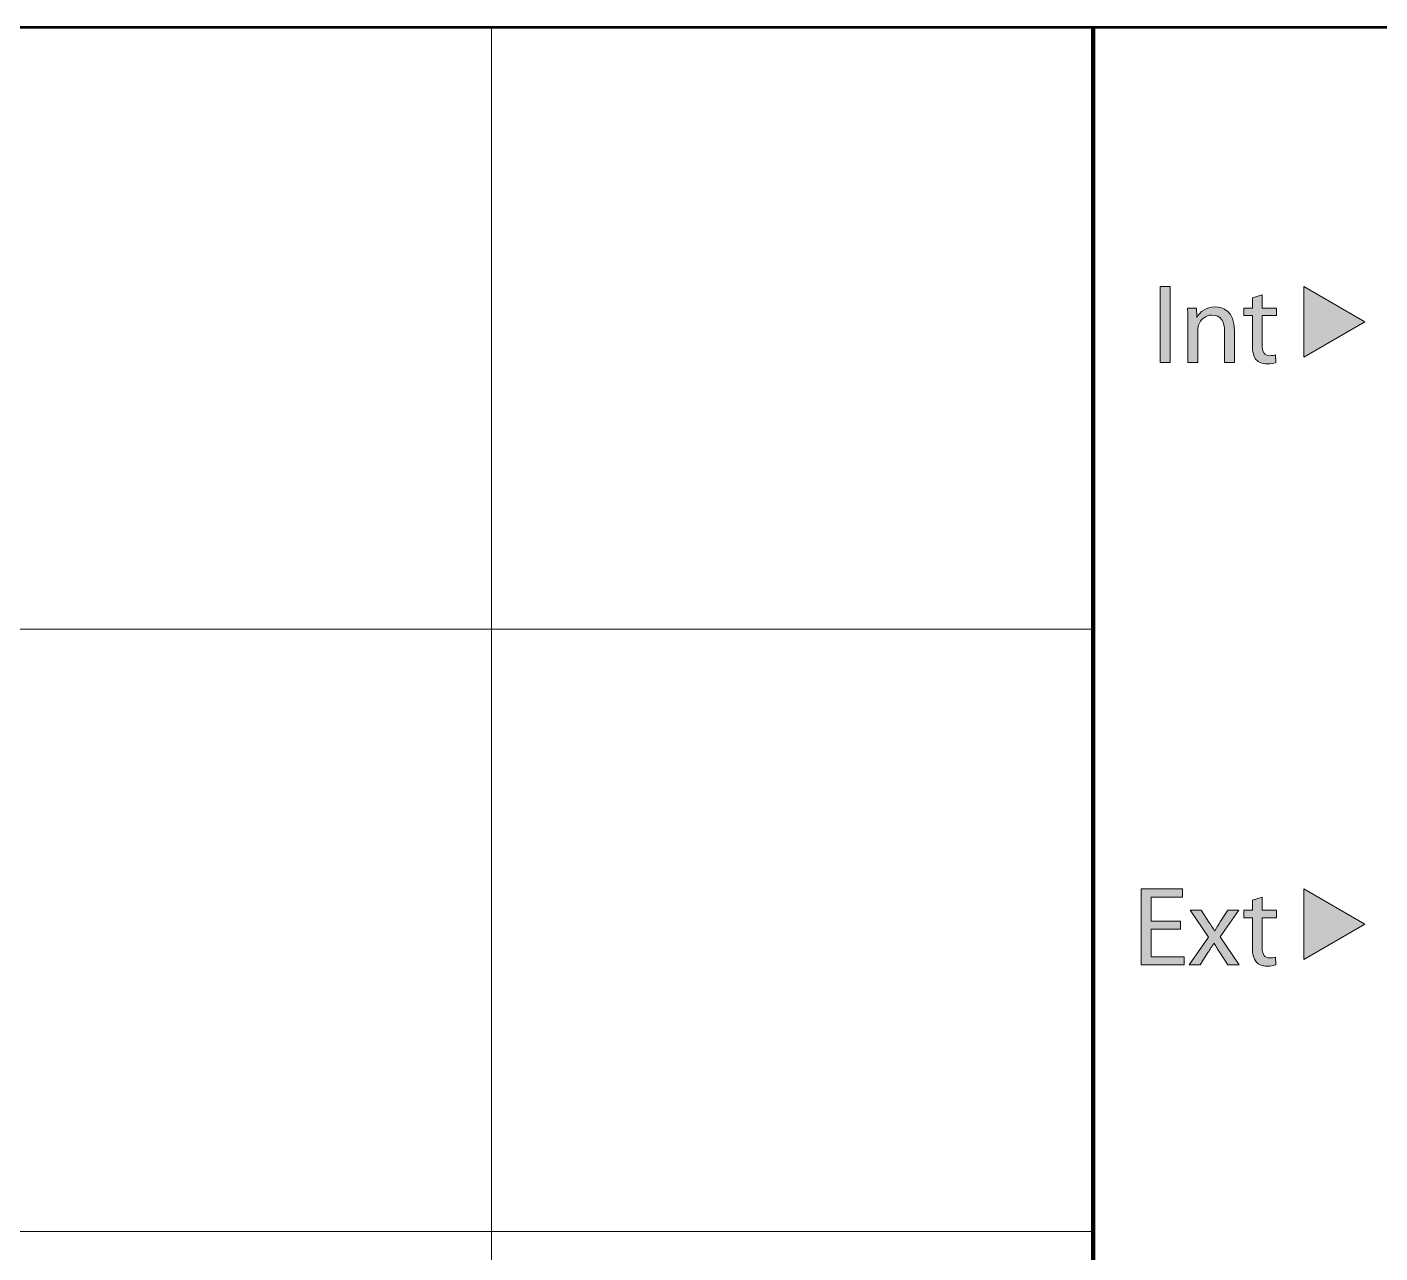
# Model space of a CAD drawing. Header units: inches. Extents: x 1 to 361, y -269 to -21.
# Drawn here: x 191.66 to 227.6, y -173.57 to -141 of the extents above; entities that cross this region are included whole.
import ezdxf

# ---------------------------------------------------------------- set-up
doc = ezdxf.new("R2010")
doc.units = ezdxf.units.IN
doc.header["$MEASUREMENT"] = 0
doc.layers.add('Layer 1', color=7, linetype='Continuous')

# ---------------------------------------------------------------- blocks, each defined once
blk = doc.blocks.new('block 32')
at = {"layer": 'Layer 1'}
h = blk.add_hatch(color=7, dxfattribs=at)
h.dxf.hatch_style = 2
h.paths.add_polyline_path([(222.025, -147.896), (222.025, -149.916), (221.761, -149.916), (221.761, -147.896)])
h = blk.add_hatch(color=7, dxfattribs=at)
h.dxf.hatch_style = 2
h.paths.add_polyline_path([(225.577, -149.771), (225.577, -147.895), (227.202, -148.833)])
h = blk.add_hatch(color=7, dxfattribs=at)
h.dxf.hatch_style = 2
edge = h.paths.add_edge_path()
edge.add_spline(control_points=[(224.472, -148.117), (224.472, -148.117), (224.472, -148.465), (224.472, -148.465), (224.472, -148.465), (224.85, -148.465), (224.85, -148.465), (224.85, -148.465), (224.85, -148.666), (224.85, -148.666), (224.85, -148.666), (224.472, -148.666), (224.472, -148.666), (224.472, -148.666), (224.472, -149.449), (224.472, -149.449), (224.472, -149.629), (224.523, -149.731), (224.67, -149.731), (224.741, -149.731), (224.784, -149.725), (224.823, -149.712), (224.823, -149.712), (224.835, -149.914), (224.835, -149.914), (224.784, -149.931), (224.703, -149.949), (224.601, -149.949), (224.478, -149.949), (224.379, -149.907), (224.316, -149.838), (224.244, -149.757), (224.214, -149.629), (224.214, -149.458), (224.214, -149.458), (224.214, -148.666), (224.214, -148.666), (224.214, -148.666), (223.989, -148.666), (223.989, -148.666), (223.989, -148.666), (223.989, -148.465), (223.989, -148.465), (223.989, -148.465), (224.214, -148.465), (224.214, -148.465), (224.214, -148.465), (224.214, -148.195), (224.214, -148.195), (224.214, -148.195), (224.472, -148.117), (224.472, -148.117)], knot_values=[0, 0, 0, 0, 1, 1, 1, 2, 2, 2, 3, 3, 3, 4, 4, 4, 5, 5, 5, 6, 6, 6, 7, 7, 7, 8, 8, 8, 9, 9, 9, 10, 10, 10, 11, 11, 11, 12, 12, 12, 13, 13, 13, 14, 14, 14, 15, 15, 15, 16, 16, 16, 17, 17, 17, 17], degree=3, periodic=1)
h = blk.add_hatch(color=7, dxfattribs=at)
h.dxf.hatch_style = 2
edge = h.paths.add_edge_path()
edge.add_spline(control_points=[(222.502, -148.858), (222.502, -148.705), (222.499, -148.585), (222.49, -148.465), (222.49, -148.465), (222.724, -148.465), (222.724, -148.465), (222.724, -148.465), (222.739, -148.705), (222.739, -148.705), (222.739, -148.705), (222.745, -148.705), (222.745, -148.705), (222.817, -148.57), (222.984, -148.435), (223.225, -148.435), (223.425, -148.435), (223.738, -148.555), (223.738, -149.053), (223.738, -149.053), (223.738, -149.916), (223.738, -149.916), (223.738, -149.916), (223.474, -149.916), (223.474, -149.916), (223.474, -149.916), (223.474, -149.08), (223.474, -149.08), (223.474, -148.846), (223.387, -148.651), (223.137, -148.651), (222.967, -148.651), (222.832, -148.774), (222.784, -148.921), (222.772, -148.954), (222.766, -148.999), (222.766, -149.044), (222.766, -149.044), (222.766, -149.916), (222.766, -149.916), (222.766, -149.916), (222.502, -149.916), (222.502, -149.916), (222.502, -149.916), (222.502, -148.858), (222.502, -148.858)], knot_values=[0, 0, 0, 0, 1, 1, 1, 2, 2, 2, 3, 3, 3, 4, 4, 4, 5, 5, 5, 6, 6, 6, 7, 7, 7, 8, 8, 8, 9, 9, 9, 10, 10, 10, 11, 11, 11, 12, 12, 12, 13, 13, 13, 14, 14, 14, 15, 15, 15, 15], degree=3, periodic=1)
at = {"layer": 'Layer 1', "lineweight": 0}
for points in [[(222.025, -147.896), (222.025, -149.916), (221.761, -149.916), (221.761, -147.896), (222.025, -147.896)], [(225.577, -149.771), (225.577, -147.895), (227.202, -148.833), (225.577, -149.771)]]:
    blk.add_lwpolyline(points, dxfattribs=at)
for points, knots in [([(224.472, -148.117), (224.472, -148.117), (224.472, -148.465), (224.472, -148.465), (224.472, -148.465), (224.85, -148.465), (224.85, -148.465), (224.85, -148.465), (224.85, -148.666), (224.85, -148.666), (224.85, -148.666), (224.472, -148.666), (224.472, -148.666), (224.472, -148.666), (224.472, -149.449), (224.472, -149.449), (224.472, -149.629), (224.523, -149.731), (224.67, -149.731), (224.741, -149.731), (224.784, -149.725), (224.823, -149.712), (224.823, -149.712), (224.835, -149.914), (224.835, -149.914), (224.784, -149.931), (224.703, -149.949), (224.601, -149.949), (224.478, -149.949), (224.379, -149.907), (224.316, -149.838), (224.244, -149.757), (224.214, -149.629), (224.214, -149.458), (224.214, -149.458), (224.214, -148.666), (224.214, -148.666), (224.214, -148.666), (223.989, -148.666), (223.989, -148.666), (223.989, -148.666), (223.989, -148.465), (223.989, -148.465), (223.989, -148.465), (224.214, -148.465), (224.214, -148.465), (224.214, -148.465), (224.214, -148.195), (224.214, -148.195), (224.214, -148.195), (224.472, -148.117), (224.472, -148.117)], [0, 0, 0, 0, 1, 1, 1, 2, 2, 2, 3, 3, 3, 4, 4, 4, 5, 5, 5, 6, 6, 6, 7, 7, 7, 8, 8, 8, 9, 9, 9, 10, 10, 10, 11, 11, 11, 12, 12, 12, 13, 13, 13, 14, 14, 14, 15, 15, 15, 16, 16, 16, 17, 17, 17, 17]), ([(222.502, -148.858), (222.502, -148.705), (222.499, -148.585), (222.49, -148.465), (222.49, -148.465), (222.724, -148.465), (222.724, -148.465), (222.724, -148.465), (222.739, -148.705), (222.739, -148.705), (222.739, -148.705), (222.745, -148.705), (222.745, -148.705), (222.817, -148.57), (222.984, -148.435), (223.225, -148.435), (223.425, -148.435), (223.738, -148.555), (223.738, -149.053), (223.738, -149.053), (223.738, -149.916), (223.738, -149.916), (223.738, -149.916), (223.474, -149.916), (223.474, -149.916), (223.474, -149.916), (223.474, -149.08), (223.474, -149.08), (223.474, -148.846), (223.387, -148.651), (223.137, -148.651), (222.967, -148.651), (222.832, -148.774), (222.784, -148.921), (222.772, -148.954), (222.766, -148.999), (222.766, -149.044), (222.766, -149.044), (222.766, -149.916), (222.766, -149.916), (222.766, -149.916), (222.502, -149.916), (222.502, -149.916), (222.502, -149.916), (222.502, -148.858), (222.502, -148.858)], [0, 0, 0, 0, 1, 1, 1, 2, 2, 2, 3, 3, 3, 4, 4, 4, 5, 5, 5, 6, 6, 6, 7, 7, 7, 8, 8, 8, 9, 9, 9, 10, 10, 10, 11, 11, 11, 12, 12, 12, 13, 13, 13, 14, 14, 14, 15, 15, 15, 15])]:
    blk.add_open_spline(points, degree=3, knots=knots, dxfattribs=at)
blk = doc.blocks.new('block 37')
at = {"layer": 'Layer 1'}
h = blk.add_hatch(color=7, dxfattribs=at)
h.dxf.hatch_style = 2
h.paths.add_polyline_path([(222.304, -164.969), (221.522, -164.969), (221.522, -165.698), (222.397, -165.698), (222.397, -165.916), (221.258, -165.916), (221.258, -163.896), (222.353, -163.896), (222.353, -164.115), (221.522, -164.115), (221.522, -164.753), (222.304, -164.753)])
h = blk.add_hatch(color=7, dxfattribs=at)
h.dxf.hatch_style = 2
edge = h.paths.add_edge_path()
edge.add_spline(control_points=[(224.473, -164.117), (224.473, -164.117), (224.473, -164.465), (224.473, -164.465), (224.473, -164.465), (224.85, -164.465), (224.85, -164.465), (224.85, -164.465), (224.85, -164.666), (224.85, -164.666), (224.85, -164.666), (224.473, -164.666), (224.473, -164.666), (224.473, -164.666), (224.473, -165.449), (224.473, -165.449), (224.473, -165.629), (224.524, -165.731), (224.671, -165.731), (224.742, -165.731), (224.784, -165.725), (224.823, -165.713), (224.823, -165.713), (224.835, -165.914), (224.835, -165.914), (224.784, -165.931), (224.704, -165.949), (224.602, -165.949), (224.478, -165.949), (224.38, -165.908), (224.316, -165.838), (224.245, -165.757), (224.214, -165.629), (224.214, -165.458), (224.214, -165.458), (224.214, -164.666), (224.214, -164.666), (224.214, -164.666), (223.99, -164.666), (223.99, -164.666), (223.99, -164.666), (223.99, -164.465), (223.99, -164.465), (223.99, -164.465), (224.214, -164.465), (224.214, -164.465), (224.214, -164.465), (224.214, -164.195), (224.214, -164.195), (224.214, -164.195), (224.473, -164.117), (224.473, -164.117)], knot_values=[0, 0, 0, 0, 1, 1, 1, 2, 2, 2, 3, 3, 3, 4, 4, 4, 5, 5, 5, 6, 6, 6, 7, 7, 7, 8, 8, 8, 9, 9, 9, 10, 10, 10, 11, 11, 11, 12, 12, 12, 13, 13, 13, 14, 14, 14, 15, 15, 15, 16, 16, 16, 17, 17, 17, 17], degree=3, periodic=1)
h = blk.add_hatch(color=7, dxfattribs=at)
h.dxf.hatch_style = 2
h.paths.add_polyline_path([(225.577, -165.771), (225.577, -163.895), (227.202, -164.833)])
h = blk.add_hatch(color=7, dxfattribs=at)
h.dxf.hatch_style = 2
edge = h.paths.add_edge_path()
edge.add_spline(control_points=[(222.85, -164.465), (222.85, -164.465), (223.057, -164.777), (223.057, -164.777), (223.114, -164.858), (223.159, -164.93), (223.207, -165.011), (223.207, -165.011), (223.213, -165.011), (223.213, -165.011), (223.261, -164.927), (223.309, -164.852), (223.36, -164.774), (223.36, -164.774), (223.561, -164.465), (223.561, -164.465), (223.561, -164.465), (223.849, -164.465), (223.849, -164.465), (223.849, -164.465), (223.354, -165.167), (223.354, -165.167), (223.354, -165.167), (223.861, -165.916), (223.861, -165.916), (223.861, -165.916), (223.564, -165.916), (223.564, -165.916), (223.564, -165.916), (223.348, -165.59), (223.348, -165.59), (223.291, -165.506), (223.243, -165.425), (223.192, -165.338), (223.192, -165.338), (223.186, -165.338), (223.186, -165.338), (223.138, -165.425), (223.09, -165.503), (223.033, -165.59), (223.033, -165.59), (222.823, -165.916), (222.823, -165.916), (222.823, -165.916), (222.532, -165.916), (222.532, -165.916), (222.532, -165.916), (223.048, -165.176), (223.048, -165.176), (223.048, -165.176), (222.557, -164.465), (222.557, -164.465), (222.557, -164.465), (222.85, -164.465), (222.85, -164.465)], knot_values=[0, 0, 0, 0, 1, 1, 1, 2, 2, 2, 3, 3, 3, 4, 4, 4, 5, 5, 5, 6, 6, 6, 7, 7, 7, 8, 8, 8, 9, 9, 9, 10, 10, 10, 11, 11, 11, 12, 12, 12, 13, 13, 13, 14, 14, 14, 15, 15, 15, 16, 16, 16, 17, 17, 17, 18, 18, 18, 18], degree=3, periodic=1)
at = {"layer": 'Layer 1', "lineweight": 0}
for points in [[(222.304, -164.969), (221.522, -164.969), (221.522, -165.698), (222.397, -165.698), (222.397, -165.916), (221.258, -165.916), (221.258, -163.896), (222.353, -163.896), (222.353, -164.115), (221.522, -164.115), (221.522, -164.753), (222.304, -164.753), (222.304, -164.969)], [(225.577, -165.771), (225.577, -163.895), (227.202, -164.833), (225.577, -165.771)]]:
    blk.add_lwpolyline(points, dxfattribs=at)
for points, knots in [([(224.473, -164.117), (224.473, -164.117), (224.473, -164.465), (224.473, -164.465), (224.473, -164.465), (224.85, -164.465), (224.85, -164.465), (224.85, -164.465), (224.85, -164.666), (224.85, -164.666), (224.85, -164.666), (224.473, -164.666), (224.473, -164.666), (224.473, -164.666), (224.473, -165.449), (224.473, -165.449), (224.473, -165.629), (224.524, -165.731), (224.671, -165.731), (224.742, -165.731), (224.784, -165.725), (224.823, -165.713), (224.823, -165.713), (224.835, -165.914), (224.835, -165.914), (224.784, -165.931), (224.704, -165.949), (224.602, -165.949), (224.478, -165.949), (224.38, -165.908), (224.316, -165.838), (224.245, -165.757), (224.214, -165.629), (224.214, -165.458), (224.214, -165.458), (224.214, -164.666), (224.214, -164.666), (224.214, -164.666), (223.99, -164.666), (223.99, -164.666), (223.99, -164.666), (223.99, -164.465), (223.99, -164.465), (223.99, -164.465), (224.214, -164.465), (224.214, -164.465), (224.214, -164.465), (224.214, -164.195), (224.214, -164.195), (224.214, -164.195), (224.473, -164.117), (224.473, -164.117)], [0, 0, 0, 0, 1, 1, 1, 2, 2, 2, 3, 3, 3, 4, 4, 4, 5, 5, 5, 6, 6, 6, 7, 7, 7, 8, 8, 8, 9, 9, 9, 10, 10, 10, 11, 11, 11, 12, 12, 12, 13, 13, 13, 14, 14, 14, 15, 15, 15, 16, 16, 16, 17, 17, 17, 17]), ([(222.85, -164.465), (222.85, -164.465), (223.057, -164.777), (223.057, -164.777), (223.114, -164.858), (223.159, -164.93), (223.207, -165.011), (223.207, -165.011), (223.213, -165.011), (223.213, -165.011), (223.261, -164.927), (223.309, -164.852), (223.36, -164.774), (223.36, -164.774), (223.561, -164.465), (223.561, -164.465), (223.561, -164.465), (223.849, -164.465), (223.849, -164.465), (223.849, -164.465), (223.354, -165.167), (223.354, -165.167), (223.354, -165.167), (223.861, -165.916), (223.861, -165.916), (223.861, -165.916), (223.564, -165.916), (223.564, -165.916), (223.564, -165.916), (223.348, -165.59), (223.348, -165.59), (223.291, -165.506), (223.243, -165.425), (223.192, -165.338), (223.192, -165.338), (223.186, -165.338), (223.186, -165.338), (223.138, -165.425), (223.09, -165.503), (223.033, -165.59), (223.033, -165.59), (222.823, -165.916), (222.823, -165.916), (222.823, -165.916), (222.532, -165.916), (222.532, -165.916), (222.532, -165.916), (223.048, -165.176), (223.048, -165.176), (223.048, -165.176), (222.557, -164.465), (222.557, -164.465), (222.557, -164.465), (222.85, -164.465), (222.85, -164.465)], [0, 0, 0, 0, 1, 1, 1, 2, 2, 2, 3, 3, 3, 4, 4, 4, 5, 5, 5, 6, 6, 6, 7, 7, 7, 8, 8, 8, 9, 9, 9, 10, 10, 10, 11, 11, 11, 12, 12, 12, 13, 13, 13, 14, 14, 14, 15, 15, 15, 16, 16, 16, 17, 17, 17, 18, 18, 18, 18])]:
    blk.add_open_spline(points, degree=3, knots=knots, dxfattribs=at)

msp = doc.modelspace()

# ---------------------------------------------------------------- linework, layer by layer
at = {"layer": 'Layer 1', "color": 7, "lineweight": 53}
for points in [[(220, -197), (164.048, -197), (164.048, -141), (220, -141), (220, -197)], [(268, -197), (219.967, -197), (219.967, -141), (268, -141), (268, -197)]]:
    msp.add_lwpolyline(points, dxfattribs=at)
at = {"layer": 'Layer 1', "color": 7, "lineweight": 18}
for points in [[(188, -141), (204.001, -141), (204.001, -157), (188, -157), (188, -141)], [(204.001, -141), (220, -141), (220, -157), (204.001, -157), (204.001, -141)], [(188, -157), (204.001, -157), (204.001, -173), (188, -173), (188, -157)], [(204.001, -157), (220, -157), (220, -173), (204.001, -173), (204.001, -157)], [(204.001, -173), (204.001, -181)]]:
    msp.add_lwpolyline(points, dxfattribs=at)

# ---------------------------------------------------------------- block references
at = {"layer": 'Layer 1'}
for name in ['block 32', 'block 37']:
    msp.add_blockref(name, (0, 0), dxfattribs=at)

doc.saveas('drawing.dxf')
